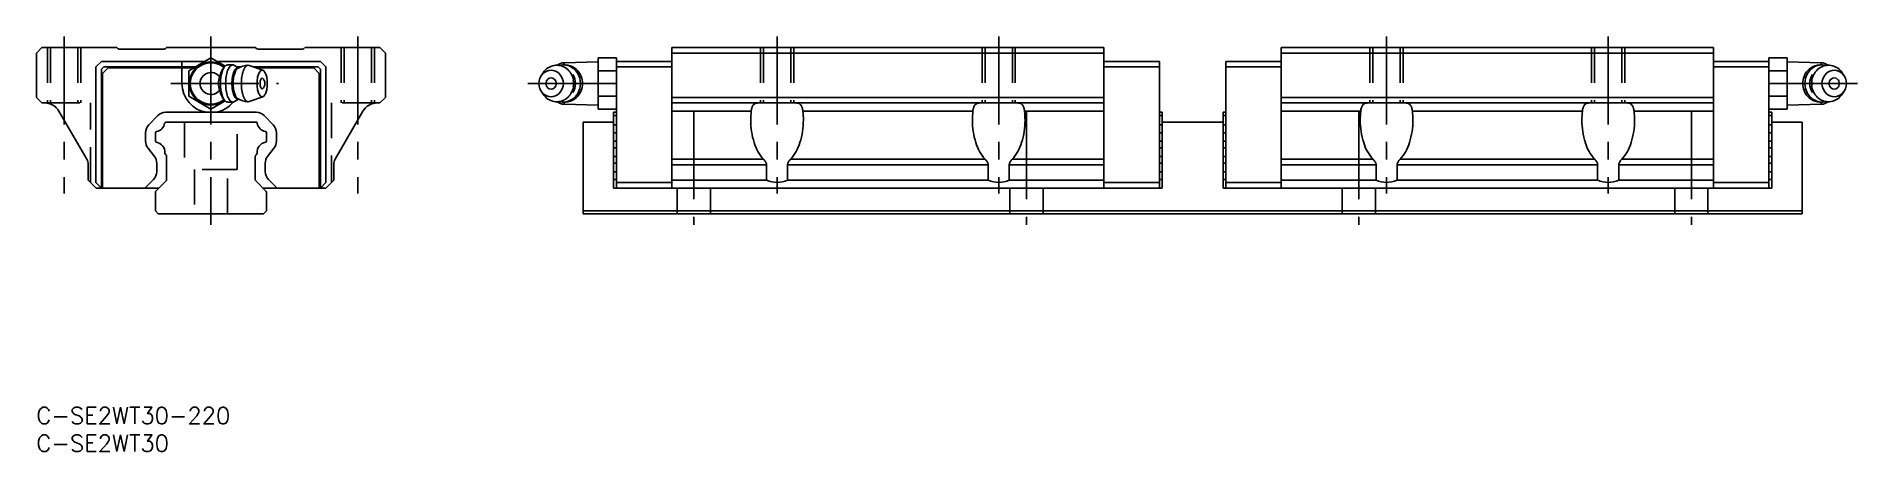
# Model space of a CAD drawing. Extents: x 0 to 329, y -8 to 67.
import ezdxf

# ---------------------------------------------------------------- set-up
doc = ezdxf.new("R2010")
doc.units = 0
doc.header["$LTSCALE"] = 0.5
doc.linetypes.add('CENTER', pattern=[50.8, 31.75, -6.35, 6.35, -6.35])
doc.linetypes.add('DASHED', pattern=[19.05, 12.7, -6.35])
doc.layers.get('0').update_dxf_attribs({"linetype": 'CONTINUOUS'})
doc.layers.add('CENTER', color=1, linetype='CENTER')
doc.styles.get("Standard").update_dxf_attribs({"font": 'txt.shx', "height": 3, "bigfont": 'bigfont.shx'})

# ---------------------------------------------------------------- blocks, each defined once
blk = doc.blocks.new('*U34')
at = {"color": 7, "linetype": 'CONTINUOUS'}
blk.add_text('C-SE2WT30-220', height=3, dxfattribs=at).set_placement((0, -3))
blk = doc.blocks.new('*U35')
at = {"color": 7, "linetype": 'CONTINUOUS'}
blk.add_text('C-SE2WT30', height=3, dxfattribs=at).set_placement((0, -8))

msp = doc.modelspace()

# ---------------------------------------------------------------- linework, layer by layer
at = {"color": 7, "linetype": 'CONTINUOUS'}
for p, q in [((1, 64.95), (0, 63.95)), ((0, 63.95), (0, 55.95)), ((14.5, 64.95), (1, 64.95)), ((11.75, 62.45), (10.75, 61.45)), ((30.43, 62.45), (11.75, 62.45)), ((14.65, 64.8), (14.5, 64.95)), ((22.99, 64.65), (15.01, 64.65)), ((23.5, 64.95), (23.35, 64.8)), ((39.5, 64.95), (23.5, 64.95)), ((26.25, 62.45), (26.25, 61.45)), ((31.5, 63.07), (27.5, 60.76)), ((34.05, 61.6), (31.5, 63.07)), ((51.25, 62.45), (32.57, 62.45)), ((39.65, 64.8), (39.5, 64.95)), ((47.99, 64.65), (40.01, 64.65)), ((48.5, 64.95), (48.35, 64.8)), ((62, 64.95), (48.5, 64.95)), ((52.25, 61.45), (51.25, 62.45)), ((63, 63.95), (62, 64.95)), ((63, 55.95), (63, 63.95)), ((104.66, 63.07), (101.36, 63.07)), ((101.36, 53.83), (101.36, 63.07)), ((104.66, 39.55), (104.66, 63.07)), ((104.66, 62.45), (114.66, 62.45)), ((114.66, 64.95), (192.66, 64.95)), ((114.66, 39.55), (114.66, 64.95)), ((114.66, 63.95), (192.66, 63.95)), ((192.66, 39.55), (192.66, 64.95)), ((202.66, 62.45), (192.66, 62.45)), ((202.66, 39.55), (202.66, 62.45)), ((214.66, 39.55), (214.66, 62.45)), ((214.66, 62.45), (224.66, 62.45)), ((302.66, 64.95), (224.66, 64.95)), ((224.66, 39.55), (224.66, 64.95)), ((302.66, 63.95), (224.66, 63.95)), ((302.66, 39.55), (302.66, 64.95)), ((312.66, 62.45), (302.66, 62.45)), ((312.66, 39.55), (312.66, 63.07)), ((312.66, 63.07), (315.96, 63.07)), ((315.96, 53.83), (315.96, 63.07)), ((10.75, 61.45), (10.75, 40.55)), ((12.16, 61.45), (11.75, 61.04)), ((11.75, 61.04), (11.75, 39.55)), ((11.95, 60.25), (12.95, 61.25)), ((11.95, 60.25), (11.95, 39.55)), ((28.7, 61.45), (12.16, 61.45)), ((28.35, 61.25), (12.95, 61.25)), ((26.25, 58.45), (26.25, 61.25)), ((27.5, 60.76), (27.5, 56.14)), ((33.79, 61.28), (34.02, 61.56)), ((35.43, 61.8), (34.55, 61.8)), ((36.45, 61.25), (35.72, 61.71)), ((36.82, 61.45), (36.14, 61.45)), ((36.82, 61.45), (36.14, 61.45)), ((36.45, 61.25), (36.35, 61.25)), ((38.42, 61.72), (40.87, 60.83)), ((50.84, 61.45), (39.16, 61.45)), ((50.05, 61.25), (39.71, 61.25)), ((50.05, 61.25), (51.05, 60.25)), ((51.25, 61.04), (50.84, 61.45)), ((51.05, 39.55), (51.05, 60.25)), ((51.25, 39.55), (51.25, 61.04)), ((52.25, 40.55), (52.25, 61.45)), ((91.45, 60.4), (91.09, 59.86)), ((95.45, 61.8), (95.07, 61.8)), ((101.36, 62.35), (95.21, 62.19)), ((95.21, 61.8), (95.21, 62.19)), ((104.66, 60.76), (101.36, 60.76)), ((104.66, 61.45), (114.66, 61.45)), ((202.66, 61.45), (192.66, 61.45)), ((214.66, 61.45), (224.66, 61.45)), ((312.66, 61.45), (302.66, 61.45)), ((312.66, 60.76), (315.96, 60.76)), ((315.96, 62.35), (322.1, 62.19)), ((321.86, 61.8), (322.25, 61.8)), ((322.1, 61.8), (322.1, 62.19)), ((325.87, 60.4), (326.23, 59.86)), ((0, 55.95), (1, 54.95)), ((27.5, 56.14), (31.5, 53.83)), ((38.42, 55.18), (40.87, 56.07)), ((62, 54.95), (63, 55.95)), ((91.09, 57.04), (91.45, 56.5)), ((104.66, 56.14), (101.36, 56.14)), ((114.66, 55.95), (192.66, 55.95)), ((302.66, 55.95), (224.66, 55.95)), ((312.66, 56.14), (315.96, 56.14)), ((326.23, 57.04), (325.87, 56.5)), ((1, 54.95), (1.47, 54.95)), ((4.07, 53.45), (9.08, 44.78)), ((20.27, 50.97), (21.91, 52.65)), ((23.34, 53.25), (39.66, 53.25)), ((31.5, 53.83), (34.05, 55.31)), ((33.79, 55.62), (34.02, 55.34)), ((34.55, 55.1), (35.43, 55.1)), ((36.45, 55.65), (35.72, 55.19)), ((36.35, 55.65), (36.45, 55.65)), ((41.09, 52.65), (42.73, 50.97)), ((53.92, 44.78), (58.93, 53.45)), ((61.53, 54.95), (62, 54.95)), ((95.07, 55.1), (95.45, 55.1)), ((95.21, 54.71), (95.21, 55.1)), ((95.21, 54.71), (101.36, 54.55)), ((104.66, 53.83), (101.36, 53.83)), ((104.66, 53.25), (104.16, 53.25)), ((104.16, 53.25), (104.16, 39.55)), ((104.66, 52.65), (104.16, 52.65)), ((114.66, 54.95), (192.66, 54.95)), ((114.66, 53.45), (129, 53.45)), ((130.47, 54.95), (130.4, 54.95)), ((136.84, 54.95), (136.91, 54.95)), ((138.32, 53.45), (169, 53.45)), ((170.47, 54.95), (170.4, 54.95)), ((176.84, 54.95), (176.91, 54.95)), ((178.32, 53.45), (192.66, 53.45)), ((202.66, 53.25), (203.16, 53.25)), ((202.66, 52.65), (203.16, 52.65)), ((203.16, 39.55), (203.16, 53.25)), ((214.66, 53.25), (214.16, 53.25)), ((214.16, 39.55), (214.16, 53.25)), ((214.66, 52.65), (214.16, 52.65)), ((302.66, 54.95), (224.66, 54.95)), ((239, 53.45), (224.66, 53.45)), ((240.47, 54.95), (240.4, 54.95)), ((246.84, 54.95), (246.91, 54.95)), ((279, 53.45), (248.32, 53.45)), ((280.47, 54.95), (280.4, 54.95)), ((286.84, 54.95), (286.91, 54.95)), ((302.66, 53.45), (288.32, 53.45)), ((312.66, 53.83), (315.96, 53.83)), ((312.66, 53.25), (313.16, 53.25)), ((312.66, 52.65), (313.16, 52.65)), ((313.16, 53.25), (313.16, 39.55)), ((322.1, 54.71), (315.96, 54.55)), ((322.25, 55.1), (321.86, 55.1)), ((322.1, 54.71), (322.1, 55.1)), ((19.7, 48.04), (19.7, 49.57)), ((21.5, 48.04), (21.5, 49.57)), ((23.34, 51.45), (39.66, 51.45)), ((39.66, 51.45), (23.34, 51.45)), ((41.5, 49.57), (41.5, 48.04)), ((43.3, 49.57), (43.3, 48.04)), ((98.66, 51.45), (104.16, 51.45)), ((98.66, 34.95), (98.66, 51.45)), ((104.66, 50.97), (104.16, 50.97)), ((104.66, 49.57), (104.16, 49.57)), ((202.66, 50.97), (203.16, 50.97)), ((202.66, 49.57), (203.16, 49.57)), ((203.16, 51.45), (214.16, 51.45)), ((214.66, 50.97), (214.16, 50.97)), ((214.66, 49.57), (214.16, 49.57)), ((312.66, 50.97), (313.16, 50.97)), ((312.66, 49.57), (313.16, 49.57)), ((313.16, 51.45), (318.66, 51.45)), ((318.66, 34.95), (318.66, 51.45)), ((21.29, 45.29), (20.11, 46.83)), ((42.89, 46.83), (41.71, 45.29)), ((104.66, 48.04), (104.16, 48.04)), ((104.66, 46.83), (104.16, 46.83)), ((202.66, 48.04), (203.16, 48.04)), ((202.66, 46.83), (203.16, 46.83)), ((214.66, 48.04), (214.16, 48.04)), ((214.66, 46.83), (214.16, 46.83)), ((312.66, 48.04), (313.16, 48.04)), ((312.66, 46.83), (313.16, 46.83)), ((9.35, 43.78), (9.35, 41)), ((21.7, 42.53), (21.7, 44.07)), ((23.35, 45.6), (23.21, 45.74)), ((23.5, 41.16), (23.5, 45.24)), ((39.5, 45.24), (39.5, 41.16)), ((39.79, 45.74), (39.65, 45.6)), ((41.3, 44.07), (41.3, 42.53)), ((53.65, 41), (53.65, 43.78)), ((104.66, 45.29), (104.16, 45.29)), ((104.66, 44.07), (104.16, 44.07)), ((114.66, 44.78), (131.23, 44.78)), ((114.66, 43.78), (131.75, 43.78)), ((131.75, 41), (131.75, 43.78)), ((135.57, 43.78), (135.57, 41)), ((135.57, 43.78), (171.75, 43.78)), ((136.09, 44.78), (171.23, 44.78)), ((171.75, 41), (171.75, 43.78)), ((175.57, 43.78), (175.57, 41)), ((175.57, 43.78), (192.66, 43.78)), ((176.09, 44.78), (192.66, 44.78)), ((202.66, 45.29), (203.16, 45.29)), ((202.66, 44.07), (203.16, 44.07)), ((214.66, 45.29), (214.16, 45.29)), ((214.66, 44.07), (214.16, 44.07)), ((241.23, 44.78), (224.66, 44.78)), ((241.75, 43.78), (224.66, 43.78)), ((241.75, 43.78), (241.75, 41)), ((245.57, 41), (245.57, 43.78)), ((281.75, 43.78), (245.57, 43.78)), ((281.23, 44.78), (246.09, 44.78)), ((281.75, 43.78), (281.75, 41)), ((302.66, 43.78), (285.57, 43.78)), ((285.57, 41), (285.57, 43.78)), ((302.66, 44.78), (286.09, 44.78)), ((312.66, 45.29), (313.16, 45.29)), ((312.66, 44.07), (313.16, 44.07)), ((9.35, 41), (10.8, 39.55)), ((10.75, 40.55), (11.75, 39.55)), ((22.1, 39.55), (10.8, 39.55)), ((19.55, 39.55), (21.11, 41.11)), ((21.57, 39.02), (23.35, 40.8)), ((39.65, 40.8), (41.43, 39.02)), ((52.2, 39.55), (40.9, 39.55)), ((41.89, 41.11), (43.45, 39.55)), ((51.25, 39.55), (52.25, 40.55)), ((52.2, 39.55), (53.65, 41)), ((104.66, 42.53), (104.16, 42.53)), ((104.66, 41.11), (104.16, 41.11)), ((104.16, 39.55), (114.61, 39.55)), ((104.66, 40.55), (114.66, 40.55)), ((114.61, 39.55), (114.61, 39.6)), ((114.61, 39.6), (114.66, 39.6)), ((114.66, 41), (131.75, 41)), ((114.66, 39.55), (192.66, 39.55)), ((135.57, 41), (171.75, 41)), ((175.57, 41), (192.66, 41)), ((202.66, 40.55), (192.66, 40.55)), ((192.66, 39.6), (192.71, 39.6)), ((192.71, 39.6), (192.71, 39.55)), ((192.71, 39.55), (203.16, 39.55)), ((202.66, 42.53), (203.16, 42.53)), ((202.66, 41.11), (203.16, 41.11)), ((214.66, 42.53), (214.16, 42.53)), ((214.66, 41.11), (214.16, 41.11)), ((224.61, 39.55), (214.16, 39.55)), ((214.66, 40.55), (224.66, 40.55)), ((224.61, 39.6), (224.61, 39.55)), ((224.66, 39.6), (224.61, 39.6)), ((241.75, 41), (224.66, 41)), ((302.66, 39.55), (224.66, 39.55)), ((281.75, 41), (245.57, 41)), ((302.66, 41), (285.57, 41)), ((312.66, 40.55), (302.66, 40.55)), ((302.71, 39.6), (302.66, 39.6)), ((302.71, 39.55), (302.71, 39.6)), ((313.16, 39.55), (302.71, 39.55)), ((312.66, 42.53), (313.16, 42.53)), ((312.66, 41.11), (313.16, 41.11)), ((21.5, 38.85), (21.5, 35.45)), ((41.5, 35.45), (41.5, 38.85)), ((21.5, 35.45), (22, 34.95)), ((22, 34.95), (41, 34.95)), ((41, 34.95), (41.5, 35.45)), ((98.66, 35.45), (318.66, 35.45)), ((98.66, 34.95), (318.66, 34.95))]:
    msp.add_line(p, q, dxfattribs=at)
at = {"color": 3, "linetype": 'DASHED'}
for p, q in [((2, 64.95), (2, 54.95)), ((2.54, 64.95), (2.54, 54.95)), ((7.46, 64.95), (7.46, 54.95)), ((8, 64.95), (8, 54.95)), ((55, 64.95), (55, 54.95)), ((55.54, 64.95), (55.54, 54.95)), ((60.46, 64.95), (60.46, 54.95)), ((61, 64.95), (61, 54.95)), ((130.66, 64.95), (130.66, 54.95)), ((131.2, 64.95), (131.2, 54.95)), ((136.12, 64.95), (136.12, 54.95)), ((136.66, 64.95), (136.66, 54.95)), ((170.66, 64.95), (170.66, 54.95)), ((171.2, 64.95), (171.2, 54.95)), ((176.12, 64.95), (176.12, 54.95)), ((176.66, 64.95), (176.66, 54.95)), ((240.66, 64.95), (240.66, 54.95)), ((241.2, 64.95), (241.2, 54.95)), ((246.12, 64.95), (246.12, 54.95)), ((246.66, 64.95), (246.66, 54.95)), ((280.66, 64.95), (280.66, 54.95)), ((281.2, 64.95), (281.2, 54.95)), ((286.12, 64.95), (286.12, 54.95)), ((286.66, 64.95), (286.66, 54.95)), ((1.47, 54.95), (9.75, 54.95)), ((9.75, 40.6), (9.75, 54.95)), ((53.25, 54.95), (53.25, 40.6)), ((61.53, 54.95), (53.25, 54.95)), ((26.75, 51.45), (26.75, 42.95)), ((36.25, 42.95), (36.25, 51.45)), ((36.25, 42.95), (26.75, 42.95)), ((28.5, 42.95), (28.5, 34.95)), ((34.5, 34.95), (34.5, 42.95)), ((115.66, 39.55), (115.66, 34.95)), ((121.66, 34.95), (121.66, 39.55)), ((175.66, 39.55), (175.66, 34.95)), ((181.66, 34.95), (181.66, 39.55)), ((235.66, 39.55), (235.66, 34.95)), ((241.66, 34.95), (241.66, 39.55)), ((295.66, 39.55), (295.66, 34.95)), ((301.66, 34.95), (301.66, 39.55))]:
    msp.add_line(p, q, dxfattribs=at)
at = {"color": 7, "linetype": 'CONTINUOUS'}
for centre, radius, start, end in [((15.01, 65.15), 0.5, 225, 270), ((22.99, 65.15), 0.5, 270, 315), ((40.01, 65.15), 0.5, 225, 270), ((47.99, 65.15), 0.5, 270, 315), ((31.5, 58.45), 3.9, 50.9718, 309.0282), ((31.5, 58.45), 3.74, 51.0329, 308.9671), ((31.5, 58.45), 1.98, 38.259, 321.741), ((36.99, 58.45), 4.12, 162.6982, 197.3018), ((40.92, 57.34), 8.2, 155.5597, 163.4295), ((39.75, 58.67), 6.52, 160.718, 176.1614), ((35.38, 59.93), 2.09, 139.5538, 157.3697), ((35.74, 60.07), 2.27, 139.598, 160.8002), ((34.54, 61.12), 0.68, 89.8146, 141.4349), ((42.72, 58.45), 8.58, 173.5184, 186.4816), ((40.51, 58.73), 6.35, 163.1981, 173.801), ((37.32, 59.74), 3, 146.419, 163.9372), ((35.6, 60.92), 0.918, 109.5055, 148.4502), ((35.43, 61.25), 0.551, 57.5252, 104.1804), ((40.28, 58.72), 4.99, 160.0114, 176.868), ((41.57, 58.56), 6.05, 166.8119, 176.1003), ((37.39, 59.81), 1.9, 139.598, 160.8002), ((39, 59.19), 3.41, 153.6234, 167.265), ((36.39, 60.68), 0.569, 93.4944, 141.4349), ((37.07, 60.18), 1.24, 128.03, 154.984), ((38.19, 58.46), 3.29, 89.1369, 124.9824), ((44.08, 58.59), 7.09, 166.5793, 176.0477), ((41, 59.35), 3.92, 152.982, 167.0658), ((38.75, 60.54), 1.38, 126.0403, 154.4616), ((38.24, 61.23), 0.519, 70.0924, 125.2235), ((44.91, 58.56), 5.09, 166.0541, 175.9315), ((42.6, 59.16), 2.69, 151.4947, 166.6232), ((41.02, 60.05), 0.885, 121.2698, 153.2617), ((41.38, 58.8), 0.977, 148.743, 164.6112), ((40.82, 59.15), 0.321, 116.9113, 150.4592), ((40.74, 60.48), 0.371, 61.134, 118.866), ((40.74, 59.3), 0.155, 58.6993, 113.8023), ((39.9, 58.45), 1.34, 313.2338, 46.7662), ((40.46, 60.05), 0.885, 26.7383, 58.7302), ((38.88, 59.16), 2.69, 13.3768, 28.5053), ((36.57, 58.56), 5.09, 4.0685, 13.9459), ((93.19, 58.45), 2.53, 134.7224, 225.2776), ((92.87, 58.76), 2.09, 45.5005, 134.4995), ((94.07, 58.64), 3.16, 123.7997, 146.1384), ((93.01, 58.45), 1.06, 134.7224, 225.2776), ((92.87, 58.58), 0.872, 45.5005, 134.4995), ((93.93, 58.84), 2.91, 100.3514, 123.7661), ((93.91, 58.93), 2.82, 76.348, 100.2493), ((92.74, 58.45), 1.06, 314.7224, 45.2776), ((95.26, 60.19), 2, 91.5, 128.7532), ((92.56, 58.45), 2.53, 314.7224, 45.2776), ((95.07, 58.86), 2.94, 80.5353, 103.929), ((93.88, 58.82), 2.94, 52.9859, 76.2524), ((95.45, 58.86), 2.94, 53.8898, 89.8488), ((95.06, 58.86), 2.95, 57.3307, 80.285), ((93.72, 58.61), 3.2, 30.981, 52.964), ((93.5, 58.48), 3.46, 10.1721, 31.0278), ((94.93, 58.66), 3.19, 35.5149, 57.2955), ((94.3, 58.45), 2.98, 327.435, 32.5652), ((95.27, 58.62), 3.23, 31.5185, 53.9499), ((94.7, 58.5), 3.46, 14.9361, 35.548), ((95.04, 58.48), 3.51, 10.3156, 31.5664), ((94.56, 58.45), 3.61, 344.994, 15.006), ((322.27, 58.48), 3.51, 148.4336, 169.6844), ((322.76, 58.45), 3.61, 164.994, 195.006), ((322.61, 58.5), 3.46, 144.452, 165.0639), ((322.04, 58.62), 3.23, 126.0501, 148.4815), ((322.39, 58.66), 3.19, 122.7045, 144.4851), ((323.02, 58.45), 2.98, 147.4348, 212.565), ((321.87, 58.86), 2.94, 90.1512, 126.1102), ((323.82, 58.48), 3.46, 148.9722, 169.8279), ((322.26, 58.86), 2.95, 99.715, 122.6693), ((323.6, 58.61), 3.2, 127.036, 149.019), ((323.44, 58.82), 2.94, 103.7476, 127.0141), ((322.24, 58.86), 2.94, 76.071, 99.4647), ((322.05, 60.19), 2, 51.2468, 88.5), ((324.76, 58.45), 2.53, 134.7224, 225.2776), ((323.41, 58.93), 2.82, 79.7507, 103.652), ((324.44, 58.76), 2.09, 45.5005, 134.4995), ((324.57, 58.45), 1.06, 134.7224, 225.2776), ((324.44, 58.58), 0.872, 45.5005, 134.4995), ((323.39, 58.84), 2.91, 56.2339, 79.6486), ((323.25, 58.64), 3.16, 33.8616, 56.2003), ((324.31, 58.45), 1.06, 314.7224, 45.2776), ((324.12, 58.45), 2.53, 314.7224, 45.2776), ((40.92, 59.56), 8.2, 196.5705, 204.4403), ((41.9, 58.45), 8.68, 175.683, 184.317), ((39.75, 58.23), 6.52, 183.8386, 199.282), ((35.38, 56.98), 2.09, 202.6303, 220.4462), ((35.74, 56.83), 2.27, 199.1998, 220.402), ((40.51, 58.17), 6.35, 186.199, 196.8019), ((37.32, 57.16), 3, 196.0628, 213.581), ((42.54, 58.45), 7.26, 175.683, 184.317), ((40.28, 58.18), 4.99, 183.132, 199.9886), ((42.77, 58.45), 7.26, 175.8885, 184.1115), ((41.57, 58.34), 6.05, 183.8997, 193.1881), ((37.39, 57.1), 1.9, 199.1998, 220.402), ((39, 57.71), 3.41, 192.735, 206.3766), ((37.07, 56.72), 1.24, 205.016, 231.97), ((45.54, 58.45), 8.56, 175.825, 184.175), ((44.08, 58.32), 7.09, 183.9523, 193.4207), ((41, 57.55), 3.92, 192.9342, 207.018), ((46.04, 58.45), 6.22, 175.683, 184.317), ((44.91, 58.34), 5.09, 184.0685, 193.9459), ((42.6, 57.74), 2.69, 193.3768, 208.5053), ((41.02, 56.85), 0.885, 206.7383, 238.7302), ((42.92, 58.45), 2.56, 173.7782, 186.2218), ((42.3, 58.53), 1.94, 164.0092, 174.023), ((42.3, 58.38), 1.94, 185.977, 195.9908), ((41.38, 58.1), 0.977, 195.3888, 211.257), ((40.82, 57.75), 0.321, 209.5408, 243.0887), ((40.74, 56.42), 0.371, 241.134, 298.866), ((40.74, 57.61), 0.155, 246.1977, 301.3007), ((40.46, 56.85), 0.885, 301.2698, 333.2617), ((38.88, 57.74), 2.69, 331.4947, 346.6232), ((36.57, 58.34), 5.09, 346.0541, 355.9315), ((35.44, 58.45), 6.22, 355.683, 4.317), ((92.87, 58.14), 2.09, 225.5005, 314.4995), ((94.07, 58.26), 3.15, 213.8629, 236.2875), ((92.87, 58.32), 0.872, 225.5005, 314.4995), ((93.72, 58.29), 3.2, 307.1224, 329.1003), ((93.5, 58.43), 3.46, 329.0534, 349.9059), ((94.93, 58.25), 3.19, 302.7045, 324.4851), ((93.4, 58.45), 3.55, 349.7879, 10.29), ((95.27, 58.28), 3.23, 306.0501, 328.4815), ((94.7, 58.41), 3.46, 324.452, 345.0638), ((95.04, 58.43), 3.51, 328.4336, 349.6844), ((94.93, 58.45), 3.62, 349.6015, 10.3985), ((322.38, 58.45), 3.62, 169.6015, 190.3985), ((322.27, 58.43), 3.51, 190.3156, 211.5664), ((322.61, 58.41), 3.46, 194.9362, 215.548), ((322.04, 58.28), 3.23, 211.5185, 233.9499), ((322.39, 58.25), 3.19, 215.5149, 237.2955), ((323.91, 58.45), 3.55, 169.71, 190.2121), ((323.82, 58.43), 3.46, 190.0941, 210.9466), ((323.6, 58.29), 3.2, 210.8997, 232.8776), ((324.44, 58.14), 2.09, 225.5005, 314.4995), ((324.44, 58.32), 0.872, 225.5005, 314.4995), ((323.25, 58.26), 3.15, 303.7125, 326.1371), ((1.47, 51.95), 3, 30, 90), ((23.34, 51.25), 2, 90, 135.666), ((34.54, 55.78), 0.68, 218.5651, 270.1854), ((35.6, 55.98), 0.918, 211.5498, 250.4945), ((35.43, 55.65), 0.551, 255.8196, 302.4748), ((36.39, 56.22), 0.569, 218.5651, 266.5056), ((38.19, 58.44), 3.29, 235.0186, 270.862), ((38.75, 56.36), 1.38, 205.5384, 233.9597), ((38.24, 55.67), 0.519, 234.7765, 289.9076), ((39.66, 51.25), 2, 44.334, 90), ((61.53, 51.95), 3, 90, 150), ((93.93, 58.06), 2.91, 236.3214, 259.7399), ((93.91, 57.97), 2.82, 259.8421, 283.7431), ((95.26, 56.71), 2, 231.2468, 268.5), ((95.07, 58.04), 2.94, 256.0709, 279.4649), ((93.88, 58.08), 2.94, 283.8385, 307.1008), ((95.45, 58.04), 2.94, 270.1167, 306.1107), ((95.06, 58.05), 2.95, 279.715, 302.6693), ((143, 51.85), 14.09, 173.473, 180.0158), ((134.02, 52.88), 5.05, 171.4194, 173.4889), ((132.31, 53.15), 3.33, 166.4451, 171.6537), ((131.35, 53.38), 2.33, 161.111, 166.4375), ((130.62, 53.64), 1.56, 151.5833, 161.2168), ((130.22, 53.85), 1.11, 139.3983, 151.5381), ((130.11, 53.94), 0.965, 132.4211, 139.1895), ((130.11, 53.94), 0.964, 115.4007, 132.3149), ((130.27, 53.58), 1.36, 98.3856, 114.8807), ((130.44, 52.47), 2.48, 90.8907, 98.6647), ((136.87, 52.47), 2.48, 81.3353, 89.1093), ((137.05, 53.58), 1.36, 65.1193, 81.6144), ((137.21, 53.94), 0.964, 47.6851, 64.5993), ((137.21, 53.94), 0.965, 40.8105, 47.5789), ((137.09, 53.85), 1.11, 28.4619, 40.6017), ((136.7, 53.64), 1.56, 18.7832, 28.4167), ((135.97, 53.38), 2.33, 13.5625, 18.889), ((135, 53.15), 3.33, 8.3463, 13.5549), ((133.3, 52.88), 5.05, 6.5111, 8.5806), ((124.32, 51.85), 14.09, 359.9842, 6.527), ((183, 51.85), 14.09, 173.473, 180.0158), ((174.02, 52.88), 5.05, 171.4194, 173.4889), ((172.31, 53.15), 3.33, 166.4451, 171.6537), ((171.35, 53.38), 2.33, 161.111, 166.4375), ((170.62, 53.64), 1.56, 151.5833, 161.2168), ((170.22, 53.85), 1.11, 139.3983, 151.5381), ((170.11, 53.94), 0.965, 132.4211, 139.1895), ((170.11, 53.94), 0.964, 115.4007, 132.3149), ((170.27, 53.58), 1.36, 98.3856, 114.8807), ((170.44, 52.47), 2.48, 90.8907, 98.6647), ((176.87, 52.47), 2.48, 81.3353, 89.1093), ((177.05, 53.58), 1.36, 65.1193, 81.6144), ((177.21, 53.94), 0.964, 47.6851, 64.5993), ((177.21, 53.94), 0.965, 40.8105, 47.5789), ((177.09, 53.85), 1.11, 28.4619, 40.6017), ((176.7, 53.64), 1.56, 18.7832, 28.4167), ((175.97, 53.38), 2.33, 13.5625, 18.889), ((175, 53.15), 3.33, 8.3463, 13.5549), ((173.3, 52.88), 5.05, 6.5111, 8.5806), ((164.32, 51.85), 14.09, 359.9842, 6.527), ((253, 51.85), 14.09, 173.473, 180.0158), ((244.02, 52.88), 5.05, 171.4194, 173.4889), ((242.31, 53.15), 3.33, 166.4451, 171.6537), ((241.35, 53.38), 2.33, 161.111, 166.4375), ((240.62, 53.64), 1.56, 151.5833, 161.2168), ((240.22, 53.85), 1.11, 139.3983, 151.5381), ((240.11, 53.94), 0.965, 132.4211, 139.1895), ((240.11, 53.94), 0.964, 115.4007, 132.3149), ((240.27, 53.58), 1.36, 98.3856, 114.8807), ((240.44, 52.47), 2.48, 90.8907, 98.6647), ((246.87, 52.47), 2.48, 81.3353, 89.1093), ((247.05, 53.58), 1.36, 65.1193, 81.6144), ((247.21, 53.94), 0.964, 47.6851, 64.5993), ((247.21, 53.94), 0.965, 40.8105, 47.5789), ((247.09, 53.85), 1.11, 28.4619, 40.6017), ((246.7, 53.64), 1.56, 18.7832, 28.4167), ((245.97, 53.38), 2.33, 13.5625, 18.889), ((245, 53.15), 3.33, 8.3463, 13.5549), ((243.3, 52.88), 5.05, 6.5111, 8.5806), ((234.32, 51.85), 14.09, 359.9842, 6.527), ((293, 51.85), 14.09, 173.473, 180.0158), ((284.02, 52.88), 5.05, 171.4194, 173.4889), ((282.31, 53.15), 3.33, 166.4451, 171.6537), ((281.35, 53.38), 2.33, 161.111, 166.4375), ((280.62, 53.64), 1.56, 151.5833, 161.2168), ((280.22, 53.85), 1.11, 139.3983, 151.5381), ((280.11, 53.94), 0.965, 132.4211, 139.1895), ((280.11, 53.94), 0.964, 115.4007, 132.3149), ((280.27, 53.58), 1.36, 98.3856, 114.8807), ((280.44, 52.47), 2.48, 90.8907, 98.6647), ((286.87, 52.47), 2.48, 81.3353, 89.1093), ((287.05, 53.58), 1.36, 65.1193, 81.6144), ((287.21, 53.94), 0.964, 47.6851, 64.5993), ((287.21, 53.94), 0.965, 40.8105, 47.5789), ((287.09, 53.85), 1.11, 28.4619, 40.6017), ((286.7, 53.64), 1.56, 18.7832, 28.4167), ((285.97, 53.38), 2.33, 13.5625, 18.889), ((285, 53.15), 3.33, 8.3463, 13.5549), ((283.3, 52.88), 5.05, 6.5111, 8.5806), ((274.32, 51.85), 14.09, 359.9842, 6.527), ((321.87, 58.04), 2.94, 233.8893, 269.8833), ((322.26, 58.05), 2.95, 237.3307, 260.285), ((323.44, 58.08), 2.94, 232.8992, 256.1615), ((322.24, 58.04), 2.94, 260.5351, 283.9291), ((322.05, 56.71), 2, 271.5, 308.7532), ((323.41, 57.97), 2.82, 256.2569, 280.1579), ((323.39, 58.06), 2.91, 280.2601, 303.6786), ((21.7, 49.57), 2, 135.666, 180), ((21.7, 49.57), 0.2, 99.6908, 180), ((21.36, 51.54), 1.8, 279.6908, 351.6711), ((23.34, 51.25), 0.2, 90, 171.6711), ((39.66, 51.25), 0.2, 8.3289, 90), ((41.64, 51.54), 1.8, 188.3289, 260.3092), ((41.3, 49.57), 0.2, 0, 80.3092), ((41.3, 49.57), 2, 0, 44.334), ((142.27, 51.8), 13.36, 179.8252, 197.5354), ((125.05, 51.8), 13.36, 342.4646, 0.1748), ((182.27, 51.8), 13.36, 179.8252, 197.5354), ((165.05, 51.8), 13.36, 342.4646, 0.1748), ((252.27, 51.8), 13.36, 179.8252, 197.5354), ((235.05, 51.8), 13.36, 342.4646, 0.1748), ((292.27, 51.8), 13.36, 179.8252, 197.5354), ((275.05, 51.8), 13.36, 342.4646, 0.1748), ((21.7, 48.04), 2, 180, 217.414), ((21.7, 48.04), 0.2, 180, 260.3092), ((21.36, 46.07), 1.8, 354.5772, 80.3092), ((41.64, 46.07), 1.8, 99.6908, 185.4228), ((41.3, 48.04), 0.2, 279.6908, 0), ((41.3, 48.04), 2, 322.586, 0), ((136.71, 49.86), 7.48, 196.1721, 222.8544), ((130.6, 49.86), 7.48, 317.1456, 343.8279), ((176.71, 49.86), 7.48, 196.1721, 222.8544), ((170.6, 49.86), 7.48, 317.1456, 343.8279), ((246.71, 49.86), 7.48, 196.1721, 222.8544), ((240.6, 49.86), 7.48, 317.1456, 343.8279), ((286.71, 49.86), 7.48, 196.1721, 222.8544), ((280.6, 49.86), 7.48, 317.1456, 343.8279), ((7.35, 43.78), 2, 0, 30), ((19.7, 44.07), 2, 0, 37.414), ((23.36, 45.88), 0.2, 174.5772, 225), ((23, 45.24), 0.5, 0, 45), ((40, 45.24), 0.5, 135, 180), ((39.64, 45.88), 0.2, 315, 5.4228), ((43.3, 44.07), 2, 142.586, 180), ((55.65, 43.78), 2, 150, 180), ((129.41, 42.98), 2.55, 31.5807, 44.625), ((130.71, 43.76), 1.04, 0.9171, 32.5379), ((136.61, 43.76), 1.04, 147.4621, 179.0829), ((137.9, 42.98), 2.55, 135.375, 148.4193), ((169.41, 42.98), 2.55, 31.5807, 44.625), ((170.71, 43.76), 1.04, 0.9171, 32.5379), ((176.61, 43.76), 1.04, 147.4621, 179.0829), ((177.9, 42.98), 2.55, 135.375, 148.4193), ((239.41, 42.98), 2.55, 31.5807, 44.625), ((240.71, 43.76), 1.04, 0.9171, 32.5379), ((246.61, 43.76), 1.04, 147.4621, 179.0829), ((247.9, 42.98), 2.55, 135.375, 148.4193), ((279.41, 42.98), 2.55, 31.5807, 44.625), ((280.71, 43.76), 1.04, 0.9171, 32.5379), ((286.61, 43.76), 1.04, 147.4621, 179.0829), ((287.9, 42.98), 2.55, 135.375, 148.4193), ((19.7, 42.53), 2, 315, 0), ((23, 41.16), 0.5, 315, 0), ((40, 41.16), 0.5, 180, 225), ((43.3, 42.53), 2, 180, 225), ((133.66, 45.35), 4.75, 246.3181, 293.6819), ((173.66, 45.35), 4.75, 246.3181, 293.6819), ((243.66, 45.35), 4.75, 246.3181, 293.6819), ((283.66, 45.35), 4.75, 246.3181, 293.6819), ((21.75, 38.85), 0.25, 135, 180), ((41.25, 38.85), 0.25, 0, 45)]:
    msp.add_arc(centre, radius, start, end, dxfattribs=at)
at = {"color": 7, "linetype": 'CONTINUOUS', "extrusion": (0, 0, -1)}
for start, end in [(277.9139, 0), (219.4115, 262.0861)]:
    msp.add_arc((-31.5, 58.45), 5.25, start, end, dxfattribs=at)
at = {"layer": 'CENTER', "linetype": 'CENTER'}
for p, q in [((5, 66.95), (5, 38.6)), ((31.5, 66.95), (31.5, 32.95)), ((58, 66.95), (58, 38.6)), ((133.66, 66.95), (133.66, 38.6)), ((173.66, 66.95), (173.66, 38.6)), ((243.66, 66.95), (243.66, 38.6)), ((283.66, 66.95), (283.66, 38.6)), ((24.25, 58.45), (43.66, 58.45)), ((88.66, 58.45), (106.66, 58.45)), ((328.66, 58.45), (310.66, 58.45)), ((118.66, 53.45), (118.66, 32.95)), ((178.66, 53.45), (178.66, 32.95)), ((238.66, 53.45), (238.66, 32.95)), ((298.66, 53.45), (298.66, 32.95))]:
    msp.add_line(p, q, dxfattribs=at)

# ---------------------------------------------------------------- block references
at = {"color": 7, "linetype": 'CONTINUOUS'}
for name in ['*U34', '*U35']:
    msp.add_blockref(name, (0, 0), dxfattribs=at)

doc.saveas('drawing.dxf')
